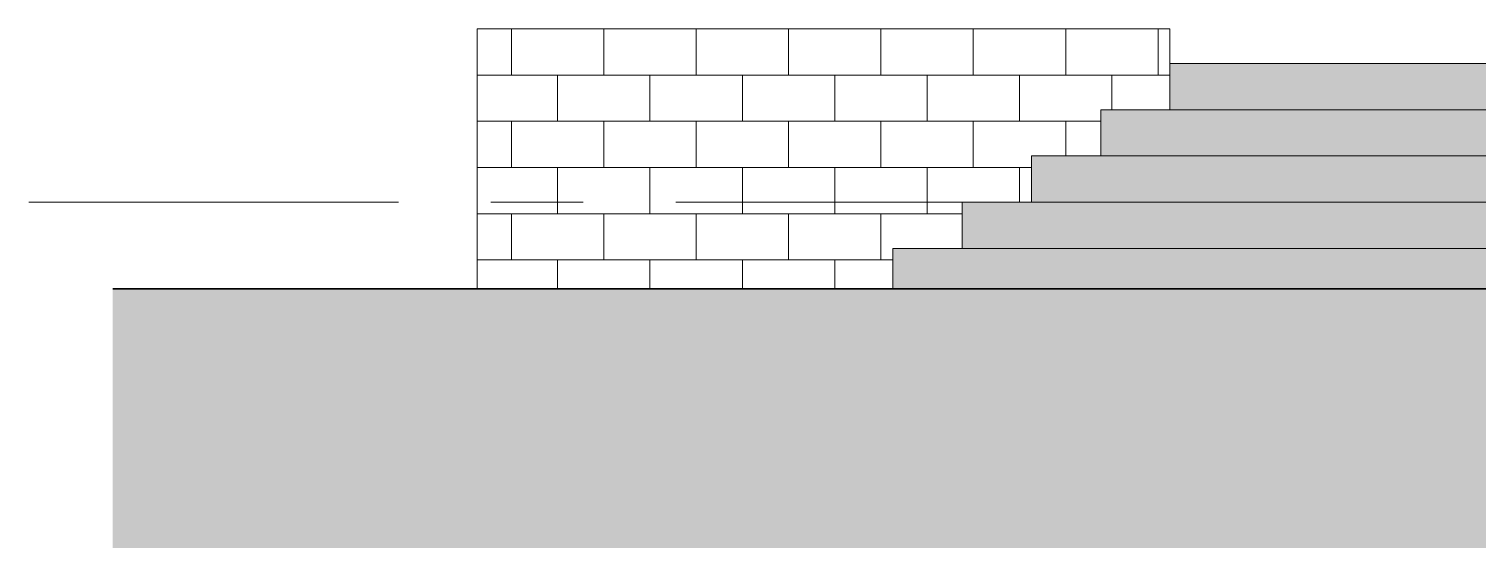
# Model space of a CAD drawing. Header units: inches. Extents: x 6 to 15224, y -733 to 6300.
# Drawn here: x 1026.1 to 1276.9, y 5025.1 to 5115 of the extents above; entities that cross this region are included whole.
import ezdxf

# ---------------------------------------------------------------- set-up
doc = ezdxf.new("R2010")
doc.units = ezdxf.units.IN
doc.header["$MEASUREMENT"] = 0
doc.linetypes.add('Center 1_2_', pattern=[112, 64, -16, 16, -16])
for name, color, linetype, lineweight in [('A-DETL', 90, 'Continuous', 13), ('A-DETL-GENF', 92, 'Continuous', 13), ('A-FLOR-LEVL', 51, 'Continuous', 13)]:
    doc.layers.add(name, color=color, linetype=linetype, lineweight=lineweight)

msp = doc.modelspace()

# ---------------------------------------------------------------- hatches: boundary and pattern name
at = {"layer": 'A-DETL-GENF'}
h = msp.add_hatch(dxfattribs=at)
h.set_pattern_fill('FP_139', color=47, style=0, pattern_type=2)
h.set_pattern_definition([(0, (3669.645, 3), (0, 8), []), (90, (3669.645, 3), (-8, 8), [8, -8])])
h.paths.add_polyline_path([(1175.70681864, 5070), (1175.70681864, 5077), (1187.70681864, 5077), (1187.70681864, 5085), (1199.70681864, 5085), (1199.70681864, 5093), (1211.70681864, 5093), (1211.70681864, 5101), (1223.70681864, 5101), (1223.70681864, 5115), (1103.70681864, 5115), (1103.70681864, 5070)])
h = msp.add_hatch(dxfattribs=at)
h.set_pattern_fill('FP_140', color=8, style=0, pattern_type=2)
h.set_pattern_definition([(50, (3669.645, 0), (18.362056, -1.60683), [1.92, -21.12]), (355, (3669.645, 0), (-3.55226, 19.255874), [1.536, -16.896]), (100.451, (3671.175, -0.134), (14.81021, 17.649286), [1.632, -17.949]), (46.184, (3669.645, 5.12), (27.32125, -4.237615), [2.88, -31.68]), (96.636, (3671.922, 4.767), (23.92754, 24.93717), [2.448, -26.924]), (351.184, (3669.645, 5.12), (23.92765, 24.93743), [2.304, -25.344]), (21, (3672.205, 3.84), (15.28081, -10.307465), [1.92, -21.12]), (326, (3672.205, 3.84), (6.22856, 18.563735), [1.536, -16.896]), (71.451, (3673.479, 2.981), (21.509846, 8.25628), [1.632, -17.949]), (37.5, (3669.6447, 0), (0.311095, 8.5225365), [0.16896, -16.522, 0.16896, -16.983, -16.96]), (37.5, (3669.6447, 0), (0.311095, 8.5225365), [-33.843, 0.16896, -16.791]), (7.5, (3669.645, 0), (6.734636, 10.097431), [0.16896, -9.61, 0.16896, -16.138, -6.464]), (7.5, (3669.645, 0), (6.734636, 10.097431), [-26.086, 0.16896, -6.295]), (327.5, (3663.936, 0), (13.666107, -0.577186), [0.16896, -6.231, 0.16896, -19.799, -26.496]), (327.5, (3663.936, 0), (13.666107, -0.577186), [-26.368, 0.16896, -26.327]), (317.5, (3661.376, 0), (14.929853, 2.562859), [0.16896, -8.151, 0.16896, -13.092, -18.816]), (317.5, (3661.376, 0), (14.929853, 2.562859), [-21.581, 0.16896, -18.647])])
h.paths.add_polyline_path([(1446.17166239, 5070), (1730.85916239, 5070), (1730.85916239, 5109), (1223.70681864, 5109), (1223.70681864, 5101), (1211.70681864, 5101), (1211.70681864, 5093), (1199.70681864, 5093), (1199.70681864, 5085), (1187.70681864, 5085), (1187.70681864, 5077), (1175.70681864, 5077), (1175.70681864, 5070), (1442.4531246, 5070)])
msp.add_hatch(color=29, dxfattribs=at).paths.add_polyline_path([(3183.71645793, 5025.10127351), (5326.80979127, 5025.10127351), (5326.80979127, 5046.98441019), (4242.67166239, 5047.03847412), (2452.2583923, 5070), (1040.6231246, 5070), (1040.6231246, 5025.10127351), (3116.74479127, 5025.10127351)])

# ---------------------------------------------------------------- linework, layer by layer
at = {"layer": 'A-DETL'}
for p, q in [((1223.70681864, 5115), (1103.70681864, 5115)), ((1103.70681864, 5115), (1103.70681864, 5070)), ((1223.70681864, 5109), (1223.70681864, 5115)), ((1223.70681864, 5101), (1382.98416239, 5101)), ((1211.70681864, 5093), (1382.98416239, 5093)), ((1199.70681864, 5085), (1382.98416239, 5085)), ((1187.70681864, 5077), (1382.98416239, 5077))]:
    msp.add_line(p, q, dxfattribs=at)
at = {"layer": 'A-DETL', "lineweight": 18}
for p, q in [((1223.70681864, 5109), (1223.70681864, 5101)), ((1730.85916239, 5109), (1223.70681864, 5109)), ((1223.70681864, 5101), (1211.70681864, 5101)), ((1211.70681864, 5101), (1211.70681864, 5093)), ((1211.70681864, 5093), (1199.70681864, 5093)), ((1199.70681864, 5093), (1199.70681864, 5085)), ((1199.70681864, 5085), (1187.70681864, 5085)), ((1187.70681864, 5085), (1187.70681864, 5077)), ((1187.70681864, 5077), (1175.70681864, 5077)), ((1175.70681864, 5077), (1175.70681864, 5070))]:
    msp.add_line(p, q, dxfattribs=at)
at = {"layer": 'A-DETL', "lineweight": 35}
msp.add_line((2452.2583923, 5070), (1040.6231246, 5070), dxfattribs=at)
at = {"layer": 'A-FLOR-LEVL', "linetype": 'Center 1_2_'}
msp.add_line((1026.1139134, 5085), (5391.71284829, 5085), dxfattribs=at)

doc.saveas('drawing.dxf')
